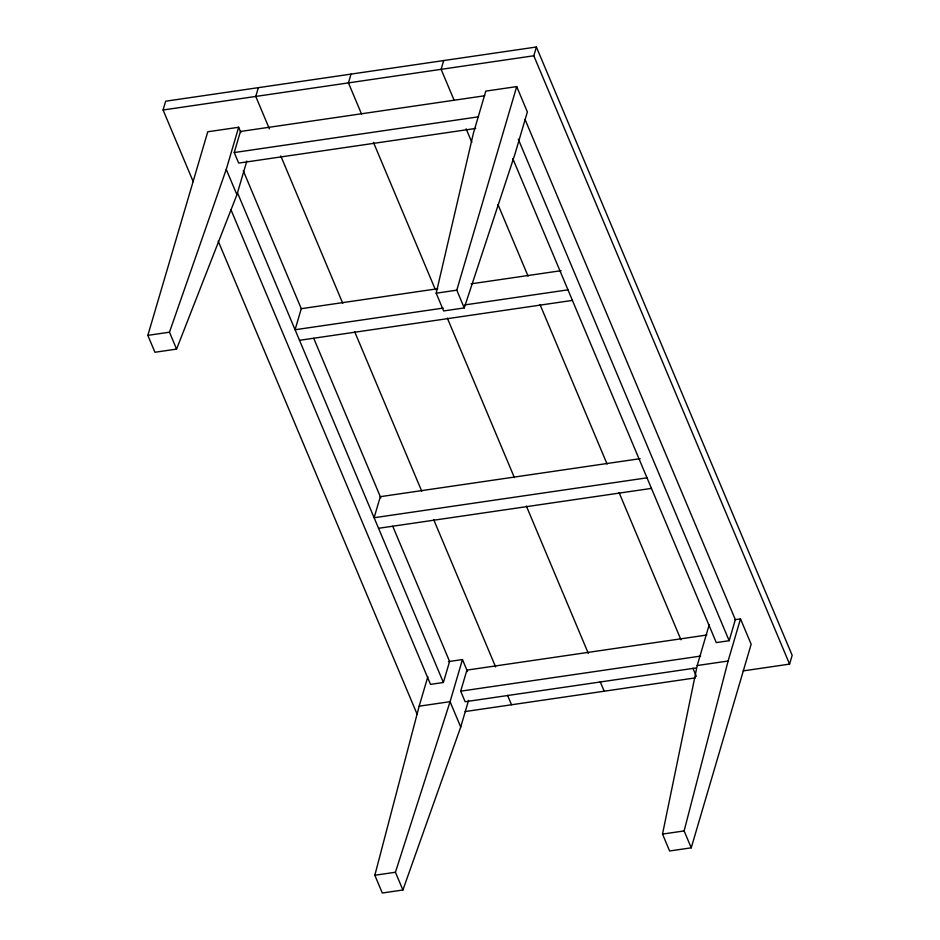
<?xml version="1.0" encoding="UTF-8"?>
<svg xmlns="http://www.w3.org/2000/svg" width="940" height="940" viewBox="0 0 940 940"><rect width="100%" height="100%" fill="white"/><g stroke="black" fill="none" stroke-linecap="round" stroke-linejoin="round"><path stroke-width="1.41" d="M734.88 619.707L740.497 618.884L751.154 644.229L691.241 847.821L669.609 850.982L662.512 834.086L697.21 665.532L709.195 624.806M436.184 293.198L473.407 133.233L485.804 91.11L516.706 86.598L527.364 111.942L514.967 154.066L464.243 307.921L443.645 310.94L436.184 293.198L456.781 290.178L516.706 86.598M691.241 847.821L684.132 830.925L728.101 661.008L740.497 618.884M468.566 700.347L460.718 727.019L402.896 889.992L382.298 893L374.837 875.258L419.158 706.187L427.841 676.706M193.205 181.643L163.078 109.992L165.663 101.215L536.388 47L792.161 655.333L789.577 664.11L743.235 670.89M246.832 161.034L236.915 194.733L176.579 349.093L154.947 352.265L147.839 335.357L207.763 131.776L238.654 127.264L240.899 132.599M176.579 349.093L169.47 332.196L226.258 169.376L238.654 127.264M475.711 128.439L238.678 163.102L234.236 152.55L240.429 131.483L484.699 95.763M258.347 87.667L255.762 96.432L269.404 128.886M351.02 74.107L348.446 82.885L361.512 113.975M443.704 60.559L441.119 69.325L454.196 100.427M789.577 664.11L533.803 55.777L536.388 47M231.017 209.879L430.508 684.379L443.386 682.487L449.579 661.431L392.744 526.247M448.415 661.607L462.457 659.551L450.06 701.675L395.435 872.25L402.896 889.992M696.387 667.917L465.136 701.734L460.694 691.17L466.898 670.114L706.821 635.029M512.805 158.625L716.28 642.584L729.158 640.704L735.35 619.636L525.049 119.451M163.078 109.992L533.803 55.777M234.236 152.55L478.495 116.819M437.723 288.733L301.27 308.684L295.078 329.74L443.139 308.097M471.105 283.845L561.11 270.685M147.839 335.357L169.47 332.196M464.912 304.913L567.971 289.837M299.507 340.304L572.413 300.401M640.14 458.673L380.312 496.673L374.108 517.74L647.014 477.826M378.55 528.292L651.455 488.389M460.694 691.17L700.617 656.085M419.158 706.187L450.06 701.675L460.718 727.019M697.21 665.532L728.101 661.008M465.183 711.545L695.447 677.869M374.837 875.258L395.435 872.25M662.512 834.086L684.132 830.925M518.281 139.167L729.158 640.704M466.134 128.815L471.821 142.328M497.965 204.509L528.08 276.16M540.018 304.548L607.087 464.066M619.025 492.454L680.971 639.811M692.909 668.199L696.317 676.307M456.781 290.178L464.243 307.921M373.45 142.363L435.396 289.72M447.334 318.108L514.403 477.626M526.341 506.014L588.299 653.359M600.225 681.747L604.209 691.217M280.766 155.922L342.724 303.268M354.65 331.656L421.719 491.173M433.657 519.562L495.615 666.918M507.553 695.306L511.524 704.765M462.457 659.551L467.497 671.559M243.26 170.716L301.235 308.602M313.737 338.341L380.806 497.859M237.632 193.123L443.386 682.487M226.258 169.376L236.915 194.733M218.209 241.122L417.137 714.271"/></g></svg>
